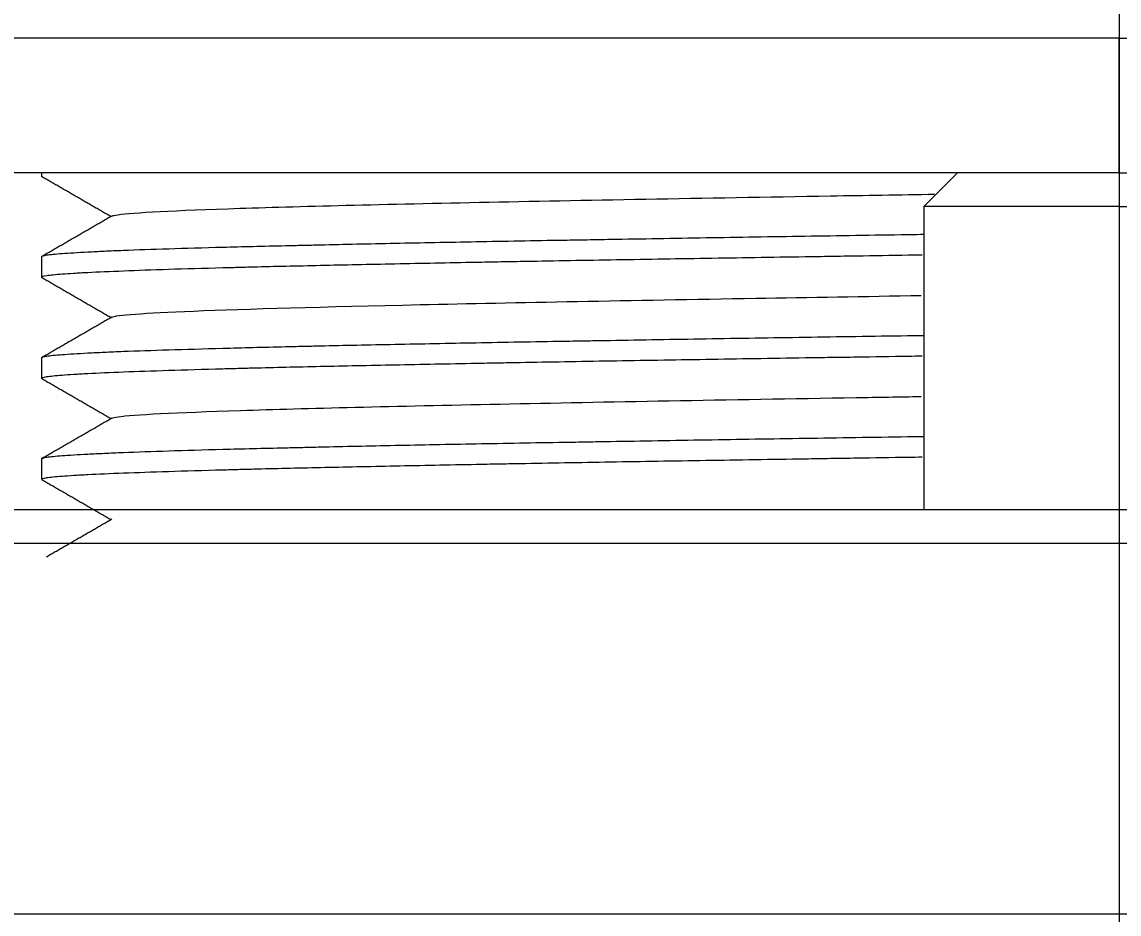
# Model space of a CAD drawing. Extents: x 2070 to 2860, y 0 to 579.
# Drawn here: x 2543.08 to 2559.38, y 247.05 to 260.29 of the extents above; entities that cross this region are included whole.
import ezdxf

# ---------------------------------------------------------------- set-up
doc = ezdxf.new("R2010")
doc.units = 0
doc.header["$LTSCALE"] = 10
doc.header["$MEASUREMENT"] = 0
doc.header["$PDMODE"] = 3
doc.header["$PDSIZE"] = -10
doc.layers.get('0').update_dxf_attribs({"linetype": 'CONTINUOUS'})
doc.layers.get('DEFPOINTS').update_dxf_attribs({"linetype": 'CONTINUOUS'})
doc.layers.add('1', color=7, linetype='CONTINUOUS')
doc.styles.add('Daelim Dimension', font='NanumGothic.ttf')
doc.dimstyles.new('DEFAULT', dxfattribs={"dimscale": 2, "dimtxt": 2, "dimasz": 2, "dimexe": 0, "dimexo": 2, "dimgap": 1, "dimtad": 1, "dimdec": 0, "dimzin": 9, "dimdsep": 46, "dimtxsty": 'Daelim Dimension', "dimcen": 0.5, "dimclrd": 5, "dimclre": 5, "dimclrt": 256, "dimadec": 1, "dimazin": 0, "dimtfac": 1, "dimtdec": 0, "dimtix": 1, "dimtmove": 0, "dimatfit": 3, "dimfxl": 1, "dimtolj": 1, "dimtzin": 1, "dimlwd": 9, "dimlwe": 9, "dimarcsym": 0})

# ---------------------------------------------------------------- blocks, each defined once
blk = doc.blocks.new('*D7')
at = {"color": 5, "lineweight": 9, "ltscale": 0.5, "transparency": 16777216}
for p, q in [((2428.247, 403.492), (2428.247, 207.658)), ((2559.375, 274.046), (2559.375, 207.658)), ((2432.247, 209.658), (2555.375, 209.658))]:
    blk.add_line(p, q, dxfattribs=at)
at = {"color": 5, "ltscale": 0.5, "transparency": 16777216}
for points in [[(2432.247, 210.325), (2432.247, 208.991), (2428.247, 209.658)], [(2555.375, 210.325), (2555.375, 208.991), (2559.375, 209.658)]]:
    blk.add_solid(points, dxfattribs=at)
at = {"layer": 'DEFPOINTS', "color": 0, "ltscale": 0.5, "transparency": 16777216}
for p in [(2428.247, 407.492), (2559.375, 278.046), (2559.375, 209.658)]:
    blk.add_point(p, dxfattribs=at)
at = {"color": 7, "ltscale": 0.5, "transparency": 16777216, "insert": (2493.811, 217.109), "char_height": 10, "attachment_point": 5, "style": 'Daelim Dimension'}
blk.add_mtext('\\A1;131', dxfattribs=at)
blk = doc.blocks.new('*D12')
at = {"color": 5, "lineweight": 9, "ltscale": 0.5, "transparency": 16777216}
for p, q in [((2530.375, 273.046), (2387.237, 273.046)), ((2389.237, 269.046), (2389.237, 115.894)), ((2541.52, 111.894), (2387.237, 111.894))]:
    blk.add_line(p, q, dxfattribs=at)
at = {"color": 5, "ltscale": 0.5, "transparency": 16777216}
for points in [[(2388.57, 269.046), (2389.903, 269.046), (2389.237, 273.046)], [(2388.57, 115.894), (2389.903, 115.894), (2389.237, 111.894)]]:
    blk.add_solid(points, dxfattribs=at)
at = {"layer": 'DEFPOINTS', "color": 0, "ltscale": 0.5, "transparency": 16777216}
for p in [(2534.375, 273.046), (2389.237, 111.894), (2545.52, 111.894)]:
    blk.add_point(p, dxfattribs=at)
at = {"color": 7, "ltscale": 0.5, "transparency": 16777216, "insert": (2381.793, 192.47), "char_height": 10, "attachment_point": 5, "rotation": 90, "style": 'Daelim Dimension'}
blk.add_mtext('\\A1;490', dxfattribs=at)

msp = doc.modelspace()

# ---------------------------------------------------------------- linework, layer by layer
at = {"layer": '1', "color": 7, "linetype": 'Continuous', "lineweight": 13}
for p, q in [((2559.375, 260.174), (2559.375, 260.046)), ((2559.375, 258.046), (2559.375, 260.046)), ((2559.375, 258.046), (2559.375, 257.546)), ((2559.375, 257.546), (2559.375, 253.046)), ((2583.224, 252.546), (2534.375, 252.546)), ((2583.224, 247.046), (2534.375, 247.046))]:
    msp.add_line(p, q, dxfattribs=at)
at = {"layer": '1', "color": 7, "linetype": 'Continuous', "lineweight": 18}
for p, q in [((2559.375, 260.046), (2531.875, 260.046)), ((2559.375, 260.046), (2586.875, 260.046)), ((2559.375, 258.046), (2531.875, 258.046)), ((2543.375, 258.046), (2543.375, 258)), ((2543.38, 257.993), (2543.375, 257.999)), ((2556.975, 258.046), (2556.475, 257.546)), ((2559.375, 258.046), (2586.875, 258.046)), ((2559.375, 257.546), (2556.475, 257.546)), ((2556.475, 257.546), (2556.475, 253.046)), ((2559.375, 257.546), (2562.275, 257.546)), ((2543.375, 256.799), (2543.375, 256.499)), ((2543.375, 255.299), (2543.375, 255)), ((2543.375, 253.799), (2543.375, 253.499)), ((2582.699, 253.046), (2534.875, 253.046))]:
    msp.add_line(p, q, dxfattribs=at)
for points in [[(2543.373, 257.998), (2543.891, 257.698), (2544.409, 257.399)], [(2544.42, 257.406), (2543.897, 257.103), (2543.373, 256.801)], [(2543.373, 256.498), (2543.891, 256.198), (2544.409, 255.899)], [(2544.42, 255.906), (2543.896, 255.603), (2543.373, 255.301)], [(2543.373, 254.998), (2543.891, 254.698), (2544.409, 254.399)], [(2544.421, 254.406), (2543.897, 254.103), (2543.373, 253.801)], [(2543.372, 253.498), (2543.891, 253.199), (2544.409, 252.899)], [(2544.42, 252.906), (2543.931, 252.623), (2543.442, 252.341)]]:
    msp.add_open_spline(points, degree=2, dxfattribs=at)
for points, knots in [([(2544.42, 257.405), (2544.427, 257.41), (2544.556, 257.447), (2545.788, 257.515), (2549.622, 257.61), (2553.67, 257.682), (2556.116, 257.722), (2556.637, 257.73)], [0, 0, 0, 0, 0.045503, 0.337638, 0.629774, 0.921909, 1, 1, 1, 1]), ([(2556.473, 257.13), (2556.458, 257.13), (2556.443, 257.13), (2556.363, 257.129), (2556.299, 257.128), (2555.718, 257.119), (2555.21, 257.111), (2554.213, 257.096), (2553.723, 257.088), (2552.76, 257.072), (2552.287, 257.064), (2551.707, 257.054), (2551.591, 257.052), (2551.362, 257.048), (2551.02, 257.043), (2550.688, 257.037), (2550.036, 257.025), (2549.2, 257.01), (2548.427, 256.994), (2547.872, 256.982), (2547.691, 256.978), (2547.47, 256.973), (2547.426, 256.972), (2547.339, 256.97), (2547.296, 256.969), (2547.166, 256.966), (2547.082, 256.964), (2546.665, 256.955), (2546.354, 256.947), (2545.776, 256.932), (2545.508, 256.924), (2545.017, 256.909), (2544.793, 256.901), (2544.541, 256.891), (2544.492, 256.889), (2544.397, 256.885), (2544.26, 256.879), (2544.137, 256.873), (2543.91, 256.861), (2543.783, 256.853), (2543.58, 256.838), (2543.504, 256.83), (2543.427, 256.819), (2543.407, 256.815), (2543.391, 256.81), (2543.388, 256.809), (2543.383, 256.807), (2543.378, 256.804), (2543.375, 256.801), (2543.375, 256.799)], [0, 0, 0, 0, 0.002015, 0.002015, 0.010855, 0.010855, 0.081569, 0.081569, 0.152282, 0.152282, 0.222996, 0.222996, 0.240675, 0.240675, 0.258353, 0.29371, 0.29371, 0.364424, 0.435138, 0.435138, 0.470495, 0.470495, 0.479334, 0.479334, 0.488174, 0.488174, 0.505852, 0.505852, 0.576566, 0.576566, 0.64728, 0.64728, 0.717994, 0.717994, 0.735672, 0.735672, 0.753351, 0.788708, 0.788708, 0.859422, 0.859422, 0.930135, 0.930135, 0.965492, 0.965492, 0.974332, 0.974332, 0.983171, 1, 1, 1, 1]), ([(2543.375, 256.499), (2543.375, 256.499), (2543.375, 256.499), (2543.375, 256.507), (2543.401, 256.515), (2543.504, 256.531), (2543.58, 256.539), (2543.732, 256.551), (2543.79, 256.554), (2543.917, 256.562), (2543.987, 256.566), (2544.217, 256.578), (2544.394, 256.585), (2544.794, 256.601), (2545.016, 256.609), (2545.507, 256.625), (2545.775, 256.632), (2546.14, 256.642), (2546.251, 256.645), (2546.366, 256.648), (2546.443, 256.65), (2546.482, 256.651), (2546.678, 256.656), (2546.84, 256.66), (2547.339, 256.671), (2547.689, 256.679), (2548.426, 256.694), (2548.811, 256.702), (2549.417, 256.714), (2549.623, 256.718), (2549.939, 256.724), (2550.046, 256.726), (2550.261, 256.73), (2550.37, 256.732), (2550.918, 256.742), (2551.367, 256.75), (2552.287, 256.765), (2552.758, 256.773), (2553.72, 256.788), (2554.212, 256.796), (2554.841, 256.806), (2554.968, 256.808), (2555.158, 256.811), (2555.222, 256.812), (2555.35, 256.814), (2555.669, 256.819), (2555.989, 256.824), (2556.315, 256.829), (2556.384, 256.83), (2556.453, 256.831)], [0, 0, 0, 0, 0.000849, 0.000849, 0.071543, 0.071543, 0.142236, 0.142236, 0.177583, 0.177583, 0.21293, 0.21293, 0.283624, 0.283624, 0.354318, 0.354318, 0.425012, 0.425012, 0.442685, 0.451522, 0.451522, 0.460359, 0.460359, 0.495706, 0.495706, 0.566399, 0.566399, 0.637093, 0.637093, 0.67244, 0.67244, 0.690114, 0.690114, 0.707787, 0.707787, 0.778481, 0.778481, 0.849175, 0.849175, 0.919869, 0.919869, 0.937542, 0.937542, 0.946379, 0.946379, 0.955215, 0.990562, 0.990562, 1, 1, 1, 1]), ([(2544.42, 255.906), (2544.474, 255.936), (2545.323, 255.998), (2548.721, 256.091), (2552.866, 256.168), (2555.6, 256.213), (2556.438, 256.227)], [0, 0, 0, 0, 0.281404, 0.577027, 0.87265, 1, 1, 1, 1]), ([(2556.473, 255.63), (2556.458, 255.63), (2556.443, 255.63), (2556.363, 255.628), (2556.299, 255.627), (2555.718, 255.619), (2555.21, 255.611), (2554.213, 255.596), (2553.723, 255.588), (2552.76, 255.572), (2552.287, 255.564), (2551.707, 255.554), (2551.591, 255.552), (2551.362, 255.548), (2551.02, 255.542), (2550.688, 255.537), (2550.036, 255.525), (2549.618, 255.517), (2548.814, 255.502), (2548.427, 255.494), (2547.872, 255.483), (2547.691, 255.479), (2547.47, 255.474), (2547.426, 255.473), (2547.339, 255.471), (2547.296, 255.47), (2547.166, 255.467), (2547.082, 255.465), (2546.665, 255.455), (2546.354, 255.447), (2545.776, 255.431), (2545.508, 255.424), (2545.017, 255.408), (2544.793, 255.401), (2544.541, 255.391), (2544.492, 255.389), (2544.397, 255.385), (2544.26, 255.379), (2544.137, 255.373), (2543.91, 255.361), (2543.783, 255.353), (2543.58, 255.338), (2543.504, 255.33), (2543.427, 255.319), (2543.407, 255.315), (2543.391, 255.31), (2543.388, 255.309), (2543.383, 255.307), (2543.378, 255.304), (2543.375, 255.301), (2543.375, 255.299)], [0, 0, 0, 0, 0.002015, 0.002015, 0.010855, 0.010855, 0.081568, 0.081568, 0.152282, 0.152282, 0.222996, 0.222996, 0.240675, 0.240675, 0.258353, 0.29371, 0.29371, 0.364424, 0.364424, 0.435138, 0.435138, 0.470495, 0.470495, 0.479334, 0.479334, 0.488173, 0.488173, 0.505852, 0.505852, 0.576565, 0.576565, 0.647279, 0.647279, 0.717993, 0.717993, 0.735672, 0.735672, 0.75335, 0.788707, 0.788707, 0.859421, 0.859421, 0.930135, 0.930135, 0.965492, 0.965492, 0.974331, 0.974331, 0.98317, 1, 1, 1, 1]), ([(2543.375, 254.999), (2543.375, 255), (2543.375, 255), (2543.375, 255.007), (2543.401, 255.015), (2543.504, 255.03), (2543.58, 255.038), (2543.732, 255.05), (2543.79, 255.054), (2543.917, 255.062), (2543.987, 255.066), (2544.217, 255.078), (2544.394, 255.086), (2544.794, 255.101), (2545.016, 255.109), (2545.507, 255.124), (2545.775, 255.132), (2546.14, 255.142), (2546.251, 255.145), (2546.366, 255.148), (2546.443, 255.15), (2546.482, 255.151), (2546.678, 255.156), (2546.84, 255.16), (2547.339, 255.172), (2548.04, 255.187), (2548.811, 255.202), (2549.417, 255.214), (2549.623, 255.218), (2549.939, 255.224), (2550.046, 255.226), (2550.261, 255.23), (2550.37, 255.232), (2550.918, 255.242), (2551.367, 255.25), (2552.287, 255.265), (2552.758, 255.273), (2553.72, 255.288), (2554.212, 255.296), (2554.841, 255.306), (2554.968, 255.308), (2555.158, 255.311), (2555.222, 255.312), (2555.35, 255.313), (2555.669, 255.318), (2555.989, 255.323), (2556.315, 255.328), (2556.384, 255.33), (2556.453, 255.331)], [0, 0, 0, 0, 0.000847, 0.000847, 0.071541, 0.071541, 0.142235, 0.142235, 0.177582, 0.177582, 0.212929, 0.212929, 0.283623, 0.283623, 0.354317, 0.354317, 0.425011, 0.425011, 0.442684, 0.451521, 0.451521, 0.460358, 0.460358, 0.495705, 0.495705, 0.566399, 0.637093, 0.637093, 0.67244, 0.67244, 0.690113, 0.690113, 0.707787, 0.707787, 0.77848, 0.77848, 0.849174, 0.849174, 0.919868, 0.919868, 0.937542, 0.937542, 0.946379, 0.946379, 0.955215, 0.990562, 0.990562, 1, 1, 1, 1]), ([(2544.42, 254.406), (2544.432, 254.413), (2544.602, 254.451), (2545.982, 254.521), (2549.938, 254.616), (2553.859, 254.685), (2556.111, 254.722), (2556.435, 254.727)], [0, 0, 0, 0, 0.064228, 0.359767, 0.655306, 0.950845, 1, 1, 1, 1]), ([(2556.473, 254.13), (2556.458, 254.13), (2556.443, 254.13), (2556.363, 254.129), (2556.299, 254.128), (2555.718, 254.119), (2555.21, 254.111), (2554.213, 254.096), (2553.723, 254.088), (2552.76, 254.072), (2552.287, 254.064), (2551.707, 254.054), (2551.591, 254.052), (2551.362, 254.048), (2551.02, 254.043), (2550.688, 254.037), (2550.036, 254.025), (2549.618, 254.018), (2548.814, 254.002), (2548.427, 253.994), (2547.872, 253.982), (2547.691, 253.978), (2547.47, 253.973), (2547.426, 253.972), (2547.339, 253.97), (2547.296, 253.969), (2547.166, 253.966), (2547.082, 253.964), (2546.665, 253.955), (2546.354, 253.947), (2545.776, 253.932), (2545.508, 253.924), (2545.017, 253.908), (2544.793, 253.9), (2544.541, 253.89), (2544.492, 253.888), (2544.397, 253.884), (2544.26, 253.878), (2544.137, 253.873), (2543.91, 253.861), (2543.783, 253.853), (2543.58, 253.838), (2543.504, 253.831), (2543.427, 253.819), (2543.407, 253.815), (2543.391, 253.81), (2543.388, 253.809), (2543.383, 253.807), (2543.378, 253.804), (2543.375, 253.801), (2543.375, 253.799)], [0, 0, 0, 0, 0.002015, 0.002015, 0.010855, 0.010855, 0.081569, 0.081569, 0.152282, 0.152282, 0.222996, 0.222996, 0.240675, 0.240675, 0.258353, 0.29371, 0.29371, 0.364424, 0.364424, 0.435138, 0.435138, 0.470495, 0.470495, 0.479334, 0.479334, 0.488174, 0.488174, 0.505852, 0.505852, 0.576566, 0.576566, 0.64728, 0.64728, 0.717994, 0.717994, 0.735672, 0.735672, 0.753351, 0.788708, 0.788708, 0.859422, 0.859422, 0.930136, 0.930136, 0.965493, 0.965493, 0.974332, 0.974332, 0.983171, 1, 1, 1, 1]), ([(2543.375, 253.499), (2543.375, 253.499), (2543.375, 253.499), (2543.375, 253.507), (2543.401, 253.515), (2543.504, 253.531), (2543.58, 253.539), (2543.732, 253.551), (2543.79, 253.554), (2543.917, 253.562), (2543.987, 253.566), (2544.217, 253.578), (2544.394, 253.585), (2544.794, 253.601), (2545.016, 253.609), (2545.507, 253.624), (2545.775, 253.632), (2546.14, 253.642), (2546.251, 253.645), (2546.366, 253.648), (2546.443, 253.65), (2546.482, 253.651), (2546.678, 253.656), (2546.84, 253.66), (2547.339, 253.671), (2547.689, 253.679), (2548.426, 253.694), (2548.811, 253.702), (2549.417, 253.714), (2549.623, 253.718), (2549.939, 253.724), (2550.046, 253.726), (2550.261, 253.73), (2550.37, 253.732), (2550.918, 253.742), (2551.367, 253.75), (2552.287, 253.765), (2552.758, 253.773), (2553.72, 253.788), (2554.212, 253.796), (2554.841, 253.806), (2554.968, 253.808), (2555.158, 253.811), (2555.222, 253.812), (2555.35, 253.814), (2555.669, 253.819), (2555.989, 253.824), (2556.315, 253.829), (2556.384, 253.83), (2556.453, 253.831)], [0, 0, 0, 0, 0.000848, 0.000848, 0.071542, 0.071542, 0.142236, 0.142236, 0.177583, 0.177583, 0.21293, 0.21293, 0.283624, 0.283624, 0.354317, 0.354317, 0.425011, 0.425011, 0.442685, 0.451521, 0.451521, 0.460358, 0.460358, 0.495705, 0.495705, 0.566399, 0.566399, 0.637093, 0.637093, 0.67244, 0.67244, 0.690113, 0.690113, 0.707787, 0.707787, 0.778481, 0.778481, 0.849175, 0.849175, 0.919868, 0.919868, 0.937542, 0.937542, 0.946379, 0.946379, 0.955215, 0.990562, 0.990562, 1, 1, 1, 1])]:
    msp.add_open_spline(points, degree=3, knots=knots, dxfattribs=at)

# ---------------------------------------------------------------- dimensions: what is measured, and where the dimension line sits
at = {"color": 5, "ltscale": 0.5}
dim = msp.add_linear_dim(base=(2559.375, 209.658), p1=(2428.247, 407.492), p2=(2559.375, 278.046), dimstyle='DEFAULT', override={"dimtxt": 5, "dimexe": 1, "dimclrt": 7}, dxfattribs=at)
dim.commit()
dim.dimension.update_dxf_attribs({"geometry": '*D7', "text_midpoint": (2493.811, 217.109)})
dim = msp.add_linear_dim(base=(2389.237, 111.894), p1=(2534.375, 273.046), p2=(2545.52, 111.894), angle=90, text='490', dimstyle='DEFAULT', override={"dimtxt": 5, "dimexe": 1, "dimclrt": 7}, dxfattribs=at)
dim.commit()
dim.dimension.update_dxf_attribs({"geometry": '*D12', "text_midpoint": (2381.793, 192.47)})

doc.saveas('drawing.dxf')
